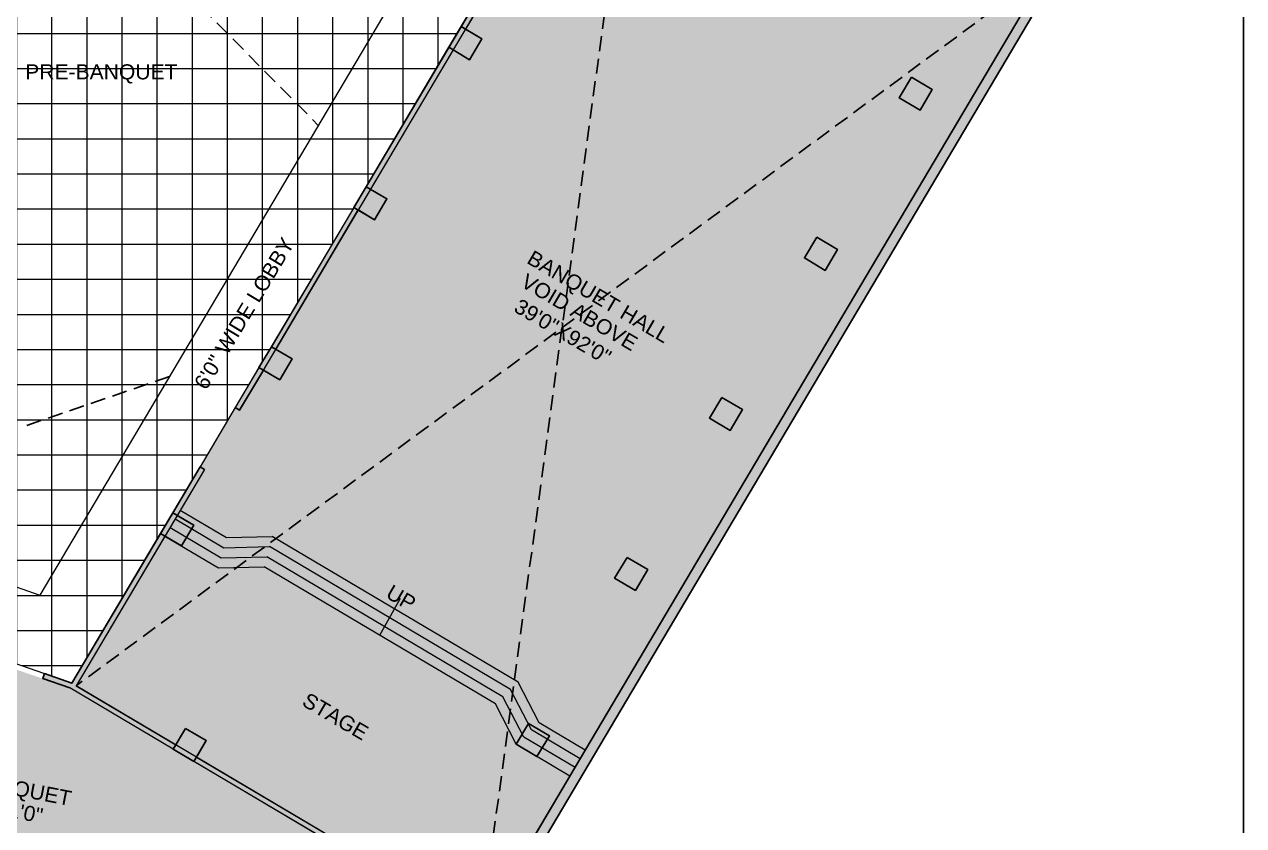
# Model space of a CAD drawing. Header units: inches. Extents: x -13956017 to 293115509, y -946740 to -305538.
# Drawn here: x 1212113 to 1213325, y -917789 to -916992 of the extents above; entities that cross this region are included whole.
import ezdxf

# ---------------------------------------------------------------- set-up
doc = ezdxf.new("R2010")
doc.units = ezdxf.units.IN
doc.header["$LTSCALE"] = 6
doc.linetypes.add('DASHED', pattern=[0.75, 0.5, -0.25])
for name, color, linetype in [('BND', 1, 'Continuous'), ('DIM', 7, 'Continuous'), ('TW', 5, 'Continuous'), ('WAL', 7, 'Continuous')]:
    doc.layers.add(name, color=color, linetype=linetype)
for name, color, linetype, lineweight in [('column', 240, 'Continuous', 25), ('floor hatch', 135, 'Continuous', 13), ('W', 250, 'Continuous', 5), ('wall', 7, 'Continuous', 30), ('wall high', 7, 'Continuous', 30)]:
    doc.layers.add(name, color=color, linetype=linetype, lineweight=lineweight)
doc.styles.add('ARI', font='arial.ttf')
doc.dimstyles.new('Copy(2) of AA', dxfattribs={"dimtxt": 12, "dimasz": 4, "dimexe": 0.18, "dimexo": 0, "dimgap": 0.09, "dimtad": 0, "dimdec": 0, "dimzin": 0, "dimdsep": 46, "dimlunit": 3, "dimtxsty": 'ARI', "dimblk": 'OBLIQUE', "dimcen": 0.09, "dimclrd": 7, "dimclre": 7, "dimclrt": 7, "dimadec": 0, "dimazin": 0, "dimtfac": 1, "dimtdec": 0, "dimtofl": 0, "dimtmove": 0, "dimatfit": 3, "dimfxl": 1, "dimtolj": 1, "dimtzin": 0, "dimlwd": 5, "dimlwe": 5, "dimarcsym": 0})

# ---------------------------------------------------------------- blocks, each defined once
blk = doc.blocks.new('_Oblique')
at = {"layer": 'DIM', "color": 0, "lineweight": -2}
blk.add_line((-0.5, -0.5), (0.5, 0.5), dxfattribs=at)

msp = doc.modelspace()

# ---------------------------------------------------------------- hatches: boundary and pattern name
at = {"layer": 'column', "ltscale": 10}
h = msp.add_hatch(color=256, dxfattribs=at)
h.dxf.hatch_style = 1
h.paths.add_polyline_path([(1212547.4, -916994.6), (1212568, -917006.8), (1212555.8, -917027.5), (1212535.2, -917015.2)])
h = msp.add_hatch(color=256, dxfattribs=at)
h.dxf.hatch_style = 1
h.paths.add_polyline_path([(1212995.3, -917044.9), (1213015.9, -917057.2), (1213003.7, -917077.8), (1212983, -917065.6)])
h = msp.add_hatch(color=256, dxfattribs=at)
h.dxf.hatch_style = 1
h.paths.add_polyline_path([(1212453.1, -917153.8), (1212473.7, -917166), (1212461.5, -917186.6), (1212440.9, -917174.4)])
h = msp.add_hatch(color=256, dxfattribs=at)
h.dxf.hatch_style = 1
h.paths.add_polyline_path([(1212901, -917204.1), (1212921.6, -917216.3), (1212909.4, -917237), (1212888.7, -917224.7)])
h = msp.add_hatch(color=256, dxfattribs=at)
h.dxf.hatch_style = 1
h.paths.add_polyline_path([(1212358.8, -917312.9), (1212379.4, -917325.1), (1212367.2, -917345.8), (1212346.5, -917333.6)])
h = msp.add_hatch(color=256, dxfattribs=at)
h.dxf.hatch_style = 1
h.paths.add_polyline_path([(1212806.7, -917363.3), (1212827.3, -917375.5), (1212815.1, -917396.1), (1212794.4, -917383.9)])
h = msp.add_hatch(color=256, dxfattribs=at)
h.dxf.hatch_style = 1
h.paths.add_polyline_path([(1212260.9, -917478.1), (1212281.6, -917490.3), (1212269.3, -917511), (1212248.7, -917498.7)])
h = msp.add_hatch(color=256, dxfattribs=at)
h.dxf.hatch_style = 1
h.paths.add_polyline_path([(1212712.4, -917522.4), (1212733, -917534.6), (1212720.8, -917555.3), (1212700.1, -917543.1)])
h = msp.add_hatch(color=256, dxfattribs=at)
h.dxf.hatch_style = 1
h.paths.add_polyline_path([(1212273.4, -917692.4), (1212294.1, -917704.6), (1212281.8, -917725.3), (1212261.2, -917713.1)])
h = msp.add_hatch(color=256, dxfattribs=at)
h.dxf.hatch_style = 1
h.paths.add_polyline_path([(1212614.5, -917687.6), (1212635.2, -917699.8), (1212622.9, -917720.5), (1212602.3, -917708.2)])
at = {"layer": 'floor hatch', "ltscale": 5}
h = msp.add_hatch(dxfattribs=at)
h.set_pattern_fill('NET', color=9, scale=11, angle=90)
h.set_pattern_definition([(90, (225125.152, -30674.727), (-34.925, 2e-15), []), (180, (225125.152, -30674.727), (-4e-15, -34.925), [])])
h.paths.add_polyline_path([(1212321.3, -916114.3), (1212368.7, -916072), (1212365.3, -916068.3), (1212399.3, -916038), (1212402.6, -916041.7), (1212426.5, -916020.4), (1212486.8, -916087.9), (1212435.3, -916133.9), (1212892.1, -916645.7), (1212832.1, -916749.5), (1212728.9, -916688.3), (1212160.5, -917647.6), (1212030, -917601.8), (1211729.4, -916723.2), (1211615.9, -916762.1), (1211558.3, -916593.8), (1212393.2, -916194.8)])
at = {"layer": 'W', "ltscale": 10}
h = msp.add_hatch(color=256, dxfattribs=at)
h.dxf.hatch_style = 1
h.paths.add_polyline_path([(1211780, -916886.6), (1211784.7, -916885), (1211737.2, -916745.9), (1211732.4, -916747.5)])
h.paths.add_polyline_path([(1211805.9, -916962.2), (1211810.6, -916960.6), (1211792.5, -916907.7), (1211787.8, -916909.3)])
h.paths.add_polyline_path([(1211839.9, -917061.7), (1211844.6, -917060), (1211829.3, -917015.2), (1211824.5, -917016.8)])
h.paths.add_polyline_path([(1211865.5, -917136.5), (1211870.2, -917134.8), (1211852.4, -917082.7), (1211847.7, -917084.4)])
h.paths.add_polyline_path([(1211899.8, -917236.7), (1211904.5, -917235.1), (1211888.9, -917189.4), (1211884.2, -917191.1)])
h.paths.add_polyline_path([(1211926.4, -917314.4), (1211931.1, -917312.8), (1211912.3, -917257.8), (1211907.6, -917259.4)])
h.paths.add_polyline_path([(1211945, -917369), (1211949.8, -917367.4), (1211966.7, -917416.7), (1211961.9, -917418.4)])
h.paths.add_polyline_path([(1211969.7, -917441.1), (1211974.4, -917439.5), (1212030, -917601.8), (1212059.1, -917612), (1212057.5, -917616.8), (1212032.1, -917607.9), (1211918.5, -917646.7), (1211916.9, -917642), (1212025.7, -917604.8)])
h.paths.add_polyline_path([(1211641.6, -917736.2), (1211894.2, -917649.7), (1211895.8, -917654.5), (1211643.2, -917740.9)])
h.paths.add_polyline_path([(1212131.5, -917642.7), (1212133.2, -917638), (1212160.5, -917647.6), (1212248.7, -917498.7), (1212253, -917501.3), (1212164.8, -917650.1), (1212263.7, -917708.7), (1212261.2, -917713.1), (1212158.4, -917652.1)])
h.paths.add_polyline_path([(1212284.4, -917721), (1212514.1, -917857.1), (1212511.5, -917861.4), (1212281.8, -917725.3)])
h.paths.add_polyline_path([(1212260.9, -917478.1), (1212287.9, -917432.5), (1212292.2, -917435.1), (1212265.2, -917480.6)])
h.paths.add_polyline_path([(1212322.9, -917373.5), (1212327.2, -917376), (1212350.9, -917336.1), (1212346.5, -917333.6)])
h.paths.add_polyline_path([(1213103.1, -916910), (1213144.4, -916934.5), (1212573.5, -917898.1), (1212532.2, -917873.6), (1212534.7, -917869.3), (1212567.4, -917888.7), (1213130.7, -916938), (1213098, -916918.6)])
h.paths.add_polyline_path([(1212358.8, -917312.9), (1212363.1, -917315.5), (1212445.2, -917176.9), (1212440.9, -917174.4)])
h.paths.add_polyline_path([(1212453.1, -917153.8), (1212535.2, -917015.2), (1212539.5, -917017.8), (1212457.4, -917156.3)])
h.paths.add_polyline_path([(1212547.4, -916994.6), (1212576.9, -916944.9), (1212579, -916946.1), (1212581.2, -916947.4), (1212551.7, -916997.1)], flags=17)
h.paths.add_polyline_path([(1212611.9, -916885.8), (1212629.5, -916856.1), (1212633.8, -916858.6), (1212616.2, -916888.3)])
h.paths.add_polyline_path([(1212646, -916838), (1212720.9, -916711.5), (1212716.6, -916709), (1212641.7, -916835.4)])
h.paths.add_polyline_path([(1212744.4, -916709.1), (1212749.5, -916700.5), (1212832.1, -916749.5), (1212842.2, -916732.4), (1212846.5, -916734.9), (1212836.4, -916752), (1213082.4, -916897.8), (1213077.4, -916906.4)])
h.paths.add_polyline_path([(1213094.5, -916904.9), (1213167.9, -916781.1), (1213176.5, -916786.2), (1213103.1, -916910)])
h.paths.add_polyline_path([(1212910, -916629.7), (1213109.2, -916451.9), (1213112.5, -916455.7), (1212913.3, -916633.4)], flags=17)
h.paths.add_polyline_path([(1212824.4, -916569.8), (1212828.1, -916566.5), (1212883.2, -916628.2), (1212879.4, -916631.5)], flags=17)
h.paths.add_polyline_path([(1212883.9, -916662), (1212893, -916646.7), (1212895.4, -916649.4), (1212899.2, -916646.1), (1212888.2, -916664.6)])
h.paths.add_polyline_path([(1212744.3, -916480.1), (1212748, -916476.7), (1212797.8, -916532.6), (1212794.1, -916535.9)], flags=17)
h.paths.add_polyline_path([(1212762.2, -916464.1), (1212961.4, -916286.3), (1212958.1, -916282.6), (1212758.9, -916460.3)], flags=17)
h.paths.add_polyline_path([(1212728.3, -916462.2), (1212732, -916458.8), (1212702.3, -916425.5), (1212698.5, -916428.8)], flags=17)
h.paths.add_polyline_path([(1212593.1, -916310.7), (1212596.9, -916307.4), (1212672, -916391.6), (1212668.3, -916394.9)])
h.paths.add_polyline_path([(1212577.1, -916292.8), (1212580.9, -916289.5), (1212519.7, -916220.9), (1212516, -916224.3)])
h.paths.add_polyline_path([(1212485.7, -916190.4), (1212489.5, -916187), (1212455, -916148.5), (1212451.3, -916151.8)])
h.paths.add_polyline_path([(1212453.2, -916117.9), (1212486.8, -916087.9), (1212481.4, -916081.9), (1212488.8, -916075.2), (1212494.3, -916081.3), (1212652.4, -915940.1), (1212659.1, -915947.6), (1212459.9, -916125.4)])
h.paths.add_polyline_path([(1212677, -915931.6), (1212704.1, -915907.4), (1212705.3, -915906.3), (1213004.3, -916241.3), (1212976, -916266.6), (1212979.3, -916270.3), (1213007.6, -916245), (1213155.5, -916410.6), (1213127.1, -916435.9), (1213130.4, -916439.7), (1213158.8, -916414.4), (1213294.8, -916566.8), (1213256.6, -916631.4), (1213265.2, -916636.5), (1213307.2, -916565.6), (1212706.1, -915892.2), (1212670.3, -915924.1)])
h.paths.add_polyline_path([(1213077.6, -916536.9), (1213082.7, -916528.3), (1213144.7, -916565.1), (1213139.6, -916573.7)], flags=17)
at = {"layer": 'WAL', "lineweight": 9, "ltscale": 100, "true_color": 0xd4a1c7}
h = msp.add_hatch(color=9, dxfattribs=at)
h.dxf.hatch_style = 1
h.paths.add_polyline_path([(1212164.8, -917650.1), (1212263.7, -917708.7), (1212273.4, -917692.4), (1212294.1, -917704.6), (1212284.4, -917721), (1212514.1, -917857.1), (1212523.8, -917840.7), (1212544.4, -917853), (1212534.7, -917869.3), (1212567.4, -917888.7), (1213130.7, -916938), (1213098, -916918.6), (1213090.9, -916930.7), (1213070.2, -916918.5), (1213076.3, -916908.1), (1213077.4, -916906.4), (1212744.4, -916709.1), (1212737.3, -916721.2), (1212720.9, -916711.5), (1212646, -916838), (1212662.3, -916847.7), (1212650.1, -916868.3), (1212633.8, -916858.6), (1212616.2, -916888.3), (1212611.9, -916885.8), (1212576.9, -916944.9), (1212581.2, -916947.4), (1212551.7, -916997.1), (1212568, -917006.8), (1212555.8, -917027.5), (1212539.5, -917017.8), (1212457.4, -917156.3), (1212473.7, -917166), (1212461.5, -917186.6), (1212445.2, -917176.9), (1212363.1, -917315.5), (1212379.4, -917325.1), (1212367.2, -917345.8), (1212350.9, -917336.1), (1212327.2, -917376), (1212322.9, -917373.5), (1212287.9, -917432.5), (1212292.2, -917435.1), (1212265.2, -917480.6), (1212281.6, -917490.3), (1212269.3, -917511), (1212253, -917501.3)])
at = {"layer": 'WAL', "lineweight": 9, "ltscale": 100, "true_color": 0x768bea}
h = msp.add_hatch(color=171, dxfattribs=at)
h.dxf.hatch_style = 1
h.paths.add_polyline_path([(1211584.5, -917761), (1212030.4, -917608.5), (1212158.4, -917652.1), (1212564.9, -917893), (1212518.1, -917971.9), (1211595.5, -917793.2)])

# ---------------------------------------------------------------- linework, layer by layer
at = {"layer": 'BND', "linetype": 'DASHED', "ltscale": 5}
for p, q in [((1211798.1, -916479.2, 3969.1), (1212405.5, -917092.8, 3969.1)), ((1212567.4, -917888.7), (1212728.1, -916699.5, 3969.1)), ((1213130.7, -916938, 3969.1), (1212164.8, -917650.1)), ((1212257.5, -917342.6, 3969.1), (1212110.7, -917392.8, 3969.1))]:
    msp.add_line(p, q, dxfattribs=at)
at = {"layer": 'column', "ltscale": 10, "elevation": 3969.1}
for points in [[(1212547.4, -916994.6), (1212568, -917006.8), (1212555.8, -917027.5), (1212535.2, -917015.2), (1212547.4, -916994.6)], [(1212995.3, -917044.9), (1213015.9, -917057.2), (1213003.7, -917077.8), (1212983, -917065.6), (1212995.3, -917044.9)], [(1212453.1, -917153.8), (1212473.7, -917166), (1212461.5, -917186.6), (1212440.9, -917174.4), (1212453.1, -917153.8)], [(1212901, -917204.1), (1212921.6, -917216.3), (1212909.4, -917237), (1212888.7, -917224.7), (1212901, -917204.1)], [(1212358.8, -917312.9), (1212379.4, -917325.1), (1212367.2, -917345.8), (1212346.5, -917333.6), (1212358.8, -917312.9)], [(1212806.7, -917363.3), (1212827.3, -917375.5), (1212815.1, -917396.1), (1212794.4, -917383.9), (1212806.7, -917363.3)], [(1212260.9, -917478.1), (1212281.6, -917490.3), (1212269.3, -917511), (1212248.7, -917498.7), (1212260.9, -917478.1)], [(1212712.4, -917522.4), (1212733, -917534.6), (1212720.8, -917555.3), (1212700.1, -917543.1), (1212712.4, -917522.4)], [(1212273.4, -917692.4), (1212294.1, -917704.6), (1212281.8, -917725.3), (1212261.2, -917713.1), (1212273.4, -917692.4)], [(1212614.5, -917687.6), (1212635.2, -917699.8), (1212622.9, -917720.5), (1212602.3, -917708.2), (1212614.5, -917687.6)]]:
    msp.add_lwpolyline(points, dxfattribs=at)
at = {"layer": 'TW', "ltscale": 10}
msp.add_line((1212555.8, -917027.5, 3969.1), (1212557.3, -917024.9, 3969.1), dxfattribs=at)
at = {"layer": 'W', "ltscale": 10}
for p, q in [((1212720.4, -916561.4, 3969.1), (1212128.6, -917560.1, 3969.1)), ((1212576.9, -916944.9, 3969.1), (1212322.9, -917373.5, 3969.1)), ((1212581.2, -916947.4, 3969.1), (1212327.2, -917376, 3969.1)), ((1212322.9, -917373.5, 3969.1), (1212287.9, -917432.5, 3969.1)), ((1212327.2, -917376, 3969.1), (1212322.9, -917373.5, 3969.1)), ((1212287.9, -917432.5, 3969.1), (1212160.5, -917647.6, 3969.1)), ((1212292.2, -917435.1, 3969.1), (1212164.8, -917650.1, 3969.1)), ((1212292.2, -917435.1, 3969.1), (1212287.9, -917432.5, 3969.1)), ((1212268.3, -917475.5, 3969.1), (1212314.2, -917502.7, 3969.1)), ((1212263.2, -917484.1, 3969.1), (1212311.6, -917512.8, 3969.1)), ((1212258.1, -917492.7, 3969.1), (1212309, -917522.8, 3969.1)), ((1212253, -917501.3, 3969.1), (1212306.3, -917532.9, 3969.1)), ((1212311.6, -917512.8, 3969.1), (1212356.8, -917511.7, 3969.1)), ((1212314.2, -917502.7, 3969.1), (1212359.5, -917501.6, 3969.1)), ((1212596.6, -917653.7, 3969.1), (1212356.8, -917511.7, 3969.1)), ((1212604.2, -917646.6, 3969.1), (1212359.5, -917501.6, 3969.1)), ((1212309, -917522.8, 3969.1), (1212354.2, -917521.7, 3969.1)), ((1212589.1, -917660.9, 3969.1), (1212354.2, -917521.7, 3969.1)), ((1212306.3, -917532.9, 3969.1), (1212351.6, -917531.8, 3969.1)), ((1212581.5, -917668, 3969.1), (1212351.6, -917531.8, 3969.1)), ((1212086.8, -917545.5, 3049.1), (1212128.6, -917560.1, 1734.9)), ((1212059.1, -917612, 3171), (1212133.2, -917638, 844.1)), ((1212564.9, -917893), (1212158.4, -917652.1)), ((1212567.4, -917888.7), (1212164.8, -917650.1)), ((1212617.4, -917694, 3969.1), (1212596.6, -917653.7, 3969.1)), ((1212625, -917686.8, 3969.1), (1212604.2, -917646.6, 3969.1)), ((1212602.3, -917708.2, 3969.1), (1212581.5, -917668, 3969.1)), ((1212609.8, -917701.1, 3969.1), (1212589.1, -917660.9, 3969.1)), ((1212665.8, -917722.6, 3969.1), (1212617.4, -917694, 3969.1)), ((1212670.9, -917714, 3969.1), (1212625, -917686.8, 3969.1)), ((1212660.7, -917731.2, 3969.1), (1212609.8, -917701.1, 3969.1)), ((1212655.6, -917739.8, 3969.1), (1212602.3, -917708.2, 3969.1))]:
    msp.add_line(p, q, dxfattribs=at)
at = {"layer": 'W', "lineweight": 30, "ltscale": 10}
for p, q in [((1213144.4, -916934.5, 3969.1), (1212573.5, -917898.1, 3969.1)), ((1213130.7, -916938, 3969.1), (1212893.2, -917338.9, 3969.1)), ((1212893.2, -917338.9, 3969.1), (1212655.6, -917739.8, 3969.1)), ((1212133.2, -917638, 844.1), (1212131.5, -917642.7, 844.1)), ((1212131.5, -917642.7, 844.1), (1212158.4, -917652.1)), ((1212133.2, -917638, 844.1), (1212160.5, -917647.6, -14.8)), ((1212655.6, -917739.8, 3969.1), (1212567.4, -917888.7, 3969.1))]:
    msp.add_line(p, q, dxfattribs=at)
at = {"layer": 'W', "ltscale": 10}
for points, elevation in [([(1213103.1, -916910), (1213144.4, -916934.5), (1212573.5, -917898.1), (1212532.2, -917873.6), (1212534.7, -917869.3), (1212567.4, -917888.7), (1213130.7, -916938), (1213098, -916918.6)], 3969.1), ([(1212547.4, -916994.6), (1212576.9, -916944.9), (1212579, -916946.1), (1212581.2, -916947.4), (1212551.7, -916997.1)], 3969.1), ([(1212453.1, -917153.8), (1212535.2, -917015.2), (1212539.5, -917017.8), (1212457.4, -917156.3)], 3969.1), ([(1212358.8, -917312.9), (1212363.1, -917315.5), (1212445.2, -917176.9), (1212440.9, -917174.4)], 3969.1), ([(1212322.9, -917373.5), (1212327.2, -917376), (1212350.9, -917336.1), (1212346.5, -917333.6)], 3969.1), ([(1212260.9, -917478.1), (1212287.9, -917432.5), (1212292.2, -917435.1), (1212265.2, -917480.6)], 3969.1), ([(1212131.5, -917642.7), (1212133.2, -917638), (1212160.5, -917647.6), (1212248.7, -917498.7), (1212253, -917501.3), (1212164.8, -917650.1), (1212263.7, -917708.7), (1212261.2, -917713.1), (1212158.4, -917652.1)], 844.1), ([(1212284.4, -917721), (1212514.1, -917857.1), (1212511.5, -917861.4), (1212281.8, -917725.3)], 3969.1)]:
    msp.add_lwpolyline(points, close=True, dxfattribs=dict(at, elevation=elevation))
at = {"layer": 'W', "color": 1, "ltscale": 10, "elevation": 844.1}
for points in [[(1212567.4, -917888.7), (1213130.7, -916938)], [(1212581.2, -916947.4), (1212551.7, -916997.1), (1212568, -917006.8), (1212555.8, -917027.5), (1212539.5, -917017.8), (1212457.4, -917156.3), (1212473.7, -917166), (1212461.5, -917186.6), (1212445.2, -917176.9), (1212363.1, -917315.5), (1212379.4, -917325.1), (1212367.2, -917345.8), (1212350.9, -917336.1), (1212327.2, -917376), (1212322.9, -917373.5), (1212287.9, -917432.5), (1212292.2, -917435.1), (1212265.2, -917480.6), (1212281.6, -917490.3), (1212269.3, -917511), (1212253, -917501.3), (1212164.8, -917650.1), (1212263.7, -917708.7), (1212273.4, -917692.4), (1212294.1, -917704.6), (1212284.4, -917721), (1212514.1, -917857.1)]]:
    msp.add_lwpolyline(points, dxfattribs=at)
at = {"layer": 'wall high', "lineweight": 25}
msp.add_lwpolyline([(1211019.5, -915474.2), (1213325.4, -915474.2), (1213325.4, -918029.5), (1211019.5, -918029.5)], close=True, dxfattribs=at)

# ---------------------------------------------------------------- texts
at = {"layer": 'wall', "lineweight": 25, "style": 'ARI'}
msp.add_text('PRE-BANQUET ', height=15, dxfattribs=at).set_placement((1212114.1, -917047.1))
for s, rotation, p in [('6\'0" WIDE LOBBY', 58.8983, (1212294, -917356.9)), ('BANQUET HALL', 329.5978, (1212611.7, -917229.2, -7938.2)), ('VOID ABOVE', 329.5978, (1212605.6, -917252.4, -7938.2)), ('39\'0"X92\'0"', 329.5978, (1212598.8, -917277.3, -7938.2)), ('UP', 329.5978, (1212471.5, -917561.7, -3969.1)), ('STAGE', 329.5978, (1212388.1, -917669, -7938.2)), ('PRE-BANQUET ', 349.0431, (1212009.8, -917740.9, -3969.1)), ('67\'7"X21\'0"', 349.0431, (1212025.2, -917766.6, -3969.1))]:
    msp.add_text(s, height=15, rotation=rotation, dxfattribs=at).set_placement(p)

# ---------------------------------------------------------------- leaders
at = {"layer": 'W', "lineweight": 30, "ltscale": 10}
msp.add_leader([(1212466.5, -917599.9, 3969.1), (1212487.2, -917563.1, 3969.1)], dimstyle='Copy(2) of AA', override={"dimgap": 0.09, "dimtad": 0}, dxfattribs=at)

doc.saveas('drawing.dxf')
